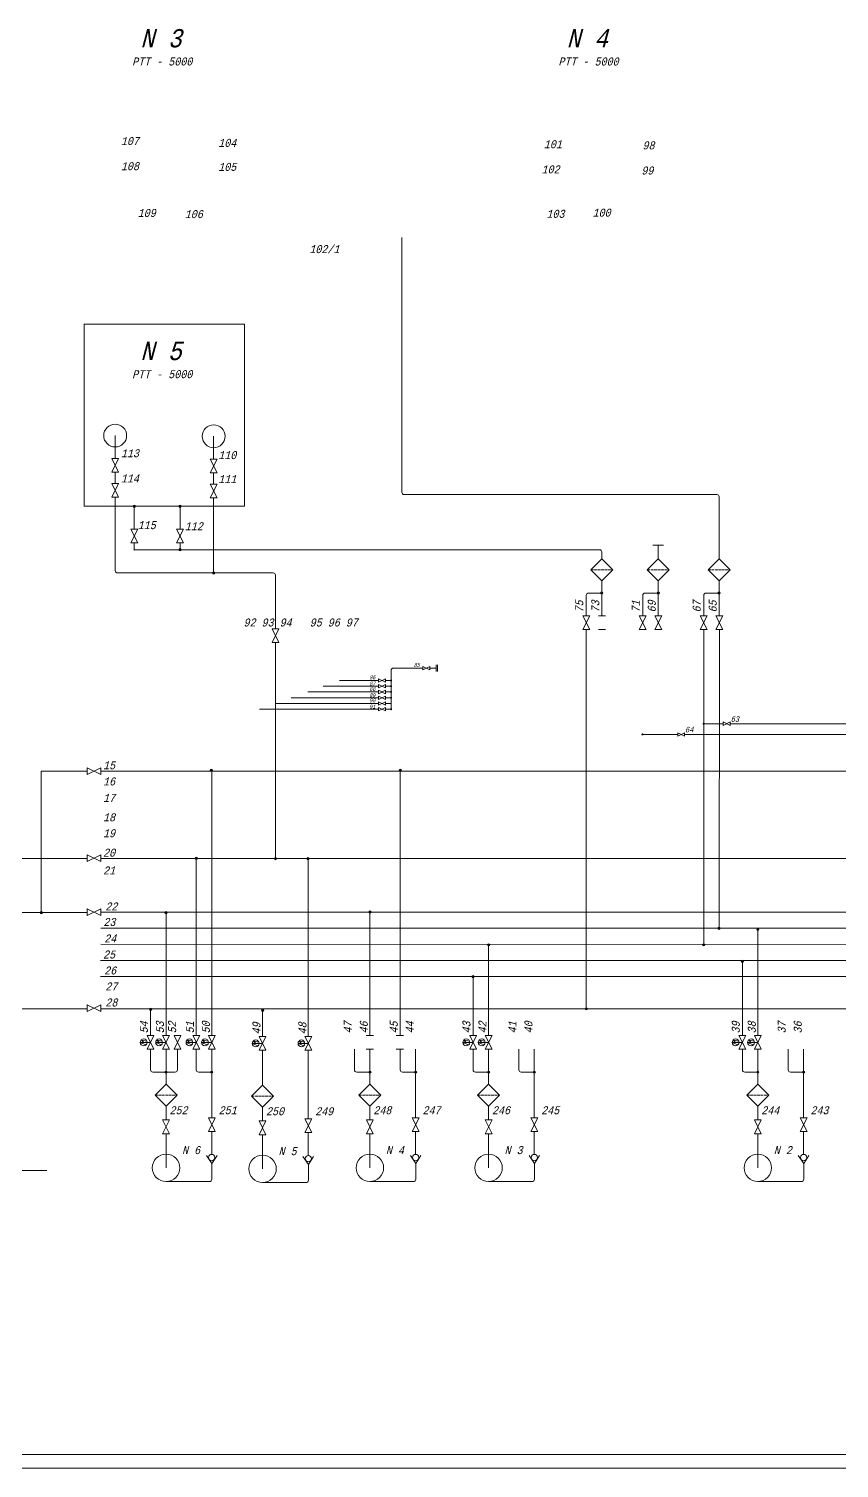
# Model space of a CAD drawing. Extents: x 26 to 789, y 11 to 574.
# Drawn here: x 356.4 to 533.6, y 259.3 to 574.1 of the extents above; entities that cross this region are included whole.
import ezdxf

# ---------------------------------------------------------------- set-up
doc = ezdxf.new("R2010")
doc.units = 0
doc.header["$MEASUREMENT"] = 0
doc.linetypes.add('ACAD_ISO02W100', pattern=[15, 12, -3])
doc.layers.add('Дт', color=160, linetype='CONTINUOUS')
doc.layers.add('Надписи', color=4, linetype='CONTINUOUS', lineweight=5)
doc.layers.add('Общие трубы', color=254, linetype='CONTINUOUS', lineweight=30)
doc.styles.get("Standard").update_dxf_attribs({"font": 'COUR.TTF', "width": 0.8, "oblique": 7, "height": 2})

msp = doc.modelspace()

# ---------------------------------------------------------------- hatches: boundary and pattern name
at = {"layer": 'Дт', "lineweight": 20}
h = msp.add_hatch(color=256, dxfattribs=at)
edge = h.paths.add_edge_path()
edge.add_arc((379.48, 469.69), 0.25, 0, 360)
h = msp.add_hatch(color=256, dxfattribs=at)
edge = h.paths.add_edge_path()
edge.add_arc((389.48, 469.69), 0.25, 0, 360)
h = msp.add_hatch(color=256, dxfattribs=at)
edge = h.paths.add_edge_path()
edge.add_arc((379.48, 460.19), 0.25, 0, 360)
edge = h.paths.add_edge_path()
edge.add_arc((389.48, 460.19), 0.25, 0, 360)
h = msp.add_hatch(color=256, dxfattribs=at)
edge = h.paths.add_edge_path()
edge.add_arc((396.83, 455.1), 0.25, 0, 360)
h = msp.add_hatch(color=256, dxfattribs=at)
edge = h.paths.add_edge_path()
edge.add_arc((481.66, 450.72), 0.25, 0, 360)
h = msp.add_hatch(color=256, dxfattribs=at)
edge = h.paths.add_edge_path()
edge.add_arc((396.35, 411.95), 0.25, 0, 360)
h = msp.add_hatch(color=256, dxfattribs=at)
edge = h.paths.add_edge_path()
edge.add_arc((437.62, 411.98), 0.25, 0, 360)
h = msp.add_hatch(color=256, dxfattribs=at)
edge = h.paths.add_edge_path()
edge.add_arc((393.06, 392.68), 0.25, 0, 360)
h = msp.add_hatch(color=256, dxfattribs=at)
edge = h.paths.add_edge_path()
edge.add_arc((410.35, 392.6), 0.25, 0, 360)
h = msp.add_hatch(color=256, dxfattribs=at)
edge = h.paths.add_edge_path()
edge.add_arc((417.45, 392.64), 0.25, 0, 360)
h = msp.add_hatch(color=256, dxfattribs=at)
edge = h.paths.add_edge_path()
edge.add_arc((359.17, 380.82), 0.25, 0, 360)
h = msp.add_hatch(color=256, dxfattribs=at)
edge = h.paths.add_edge_path()
edge.add_arc((386.42, 380.82), 0.25, 0, 360)
h = msp.add_hatch(color=256, dxfattribs=at)
edge = h.paths.add_edge_path()
edge.add_arc((430.98, 380.99), 0.25, 0, 360)
h = msp.add_hatch(color=256, dxfattribs=at)
edge = h.paths.add_edge_path()
edge.add_arc((383.04, 359.67), 0.25, 0, 360)
h = msp.add_hatch(color=256, dxfattribs=at)
edge = h.paths.add_edge_path()
edge.add_arc((407.52, 359.46), 0.25, 0, 360)
h = msp.add_hatch(color=256, dxfattribs=at)
edge = h.paths.add_edge_path()
edge.add_arc((478.28, 359.79), 0.25, 0, 360)
at = {"layer": 'Общие трубы', "lineweight": 20}
h = msp.add_hatch(color=256, dxfattribs=at)
edge = h.paths.add_edge_path()
edge.add_arc((494, 450.72), 0.25, 0, 360)
h = msp.add_hatch(color=256, dxfattribs=at)
edge = h.paths.add_edge_path()
edge.add_arc((507.31, 450.72), 0.25, 0, 360)
at = {"layer": 'Общие трубы', "lineweight": 5}
h = msp.add_hatch(color=256, dxfattribs=at)
edge = h.paths.add_edge_path()
edge.add_arc((435.61, 425.33), 0.125, 0, 360)
edge = h.paths.add_edge_path()
edge.add_arc((435.61, 427.83), 0.125, 0, 360)
edge = h.paths.add_edge_path()
edge.add_arc((435.61, 429.08), 0.125, 0, 360)
edge = h.paths.add_edge_path()
edge.add_arc((435.61, 430.33), 0.125, 0, 360)
edge = h.paths.add_edge_path()
edge.add_arc((435.61, 431.58), 0.125, 0, 360)
at = {"layer": 'Общие трубы', "lineweight": 20}
h = msp.add_hatch(color=256, dxfattribs=at)
edge = h.paths.add_edge_path()
edge.add_arc((507.31, 377.41), 0.25, 0, 360)
h = msp.add_hatch(color=256, dxfattribs=at)
edge = h.paths.add_edge_path()
edge.add_arc((515.77, 377.16), 0.25, 0, 360)
h = msp.add_hatch(color=256, dxfattribs=at)
edge = h.paths.add_edge_path()
edge.add_arc((456.92, 373.79), 0.25, 0, 360)
h = msp.add_hatch(color=256, dxfattribs=at)
edge = h.paths.add_edge_path()
edge.add_arc((503.94, 373.79), 0.25, 0, 360)
h = msp.add_hatch(color=256, dxfattribs=at)
edge = h.paths.add_edge_path()
edge.add_arc((512.4, 370.21), 0.25, 0, 360)
h = msp.add_hatch(color=256, dxfattribs=at)
edge = h.paths.add_edge_path()
edge.add_arc((453.54, 366.84), 0.25, 0, 360)
h = msp.add_hatch(color=256, dxfattribs=at)
edge = h.paths.add_edge_path()
edge.add_arc((386.42, 345.95), 0.25, 0, 360)
h = msp.add_hatch(color=256, dxfattribs=at)
edge = h.paths.add_edge_path()
edge.add_arc((396.42, 345.95), 0.25, 0, 360)
h = msp.add_hatch(color=256, dxfattribs=at)
edge = h.paths.add_edge_path()
edge.add_arc((430.98, 345.95), 0.25, 0, 360)
h = msp.add_hatch(color=256, dxfattribs=at)
edge = h.paths.add_edge_path()
edge.add_arc((440.98, 345.95), 0.25, 0, 360)
h = msp.add_hatch(color=256, dxfattribs=at)
edge = h.paths.add_edge_path()
edge.add_arc((456.92, 345.95), 0.25, 0, 360)
h = msp.add_hatch(color=256, dxfattribs=at)
edge = h.paths.add_edge_path()
edge.add_arc((466.92, 345.95), 0.25, 0, 360)
h = msp.add_hatch(color=256, dxfattribs=at)
edge = h.paths.add_edge_path()
edge.add_arc((515.77, 345.95), 0.25, 0, 360)
h = msp.add_hatch(color=256, dxfattribs=at)
edge = h.paths.add_edge_path()
edge.add_arc((525.77, 345.95), 0.25, 0, 360)

# ---------------------------------------------------------------- linework, layer by layer
at = {"layer": 'Дт', "lineweight": 20}
for p, q in [((403.55, 509.48), (368.55, 509.48)), ((368.55, 509.48), (368.55, 469.72)), ((403.55, 469.72), (403.55, 509.48)), ((375.31, 480.15), (375.31, 485.15)), ((396.83, 480), (396.83, 485)), ((374.56, 480.15), (376.06, 480.15)), ((376.06, 480.15), (374.56, 477.15)), ((376.06, 477.15), (374.56, 480.15)), ((396.08, 480), (397.58, 480)), ((397.58, 480), (396.08, 477)), ((397.58, 477), (396.08, 480)), ((374.56, 477.15), (376.06, 477.15)), ((375.31, 474.65), (375.31, 477.15)), ((396.08, 477), (397.58, 477)), ((396.83, 474.5), (396.83, 477)), ((374.56, 474.65), (376.06, 474.65)), ((376.06, 474.65), (374.56, 471.65)), ((376.06, 471.65), (374.56, 474.65)), ((396.08, 474.5), (397.58, 474.5)), ((397.58, 474.5), (396.08, 471.5)), ((397.58, 471.5), (396.08, 474.5)), ((368.55, 469.72), (403.55, 469.72)), ((374.56, 471.65), (376.06, 471.65)), ((375.31, 466.65), (375.31, 471.65)), ((379.48, 469.69), (379.48, 464.69)), ((389.48, 469.69), (389.48, 464.69)), ((396.08, 471.5), (397.58, 471.5)), ((396.83, 466.5), (396.83, 471.5)), ((375.31, 466.65), (375.31, 455.61)), ((396.83, 466.5), (396.83, 455.2)), ((378.73, 464.69), (380.23, 464.69)), ((380.23, 464.69), (378.73, 461.69)), ((380.23, 461.69), (378.73, 464.69)), ((388.73, 464.69), (390.23, 464.69)), ((390.23, 464.69), (388.73, 461.69)), ((390.23, 461.69), (388.73, 464.69)), ((378.73, 461.69), (380.23, 461.69)), ((379.48, 461.69), (379.48, 460.19)), ((379.48, 460.19), (481.16, 460.19)), ((388.73, 461.69), (390.23, 461.69)), ((389.48, 461.69), (389.48, 460.19)), ((481.66, 458.18), (481.66, 459.69)), ((479.26, 455.78), (481.66, 458.18)), ((481.66, 458.18), (484.06, 455.78)), ((375.81, 455.11), (409.85, 455.11)), ((410.35, 454.61), (410.35, 442.9)), ((481.66, 453.38), (479.26, 455.78)), ((484.06, 455.78), (481.66, 453.38)), ((481.66, 453.4), (481.66, 445.72)), ((478.28, 450.22), (478.28, 445.72)), ((481.66, 450.72), (478.78, 450.72)), ((478.28, 447.22), (478.28, 445.72)), ((481.66, 447.22), (481.66, 445.72)), ((477.53, 445.72), (479.03, 445.72)), ((479.03, 442.72), (477.53, 445.72)), ((479.03, 445.72), (477.53, 442.72)), ((480.95, 445.72), (482.45, 445.72)), ((410.35, 443.65), (410.35, 442.9)), ((477.53, 442.72), (479.03, 442.72)), ((478.28, 442.73), (478.28, 359.89)), ((410.35, 437.4), (410.35, 439.9)), ((410.35, 437.4), (410.35, 392.72)), ((372.16, 411), (369.16, 412.5)), ((369.16, 412.5), (369.16, 411)), ((369.16, 411), (372.16, 412.5)), ((372.16, 412.5), (372.16, 411)), ((359.16, 408.25), (359.16, 411.75)), ((359.16, 411.75), (369.16, 411.75)), ((372.16, 411.75), (560.36, 411.75)), ((396.42, 353.95), (396.42, 411.71)), ((437.6, 353.95), (437.6, 411.78)), ((359.16, 380.85), (359.16, 408.25)), ((372.16, 392), (369.16, 393.5)), ((369.16, 393.5), (369.16, 392)), ((369.16, 392), (372.16, 393.5)), ((372.16, 393.5), (372.16, 392)), ((369.15, 392.66), (162.99, 392.66)), ((560.36, 392.66), (372.16, 392.66)), ((393.04, 353.95), (393.04, 392.71)), ((417.52, 353.73), (417.52, 392.7)), ((279.12, 380.89), (369.16, 380.89)), ((372.16, 380.18), (369.16, 381.68)), ((369.16, 381.68), (369.16, 380.18)), ((369.16, 380.18), (372.16, 381.68)), ((372.16, 381.68), (372.16, 380.18)), ((560.36, 380.93), (372.16, 380.93)), ((386.42, 353.95), (386.42, 380.91)), ((430.98, 353.95), (430.98, 380.93)), ((342.16, 359.83), (369.16, 359.83)), ((372.16, 359.18), (369.16, 360.68)), ((369.16, 360.68), (369.16, 359.18)), ((369.16, 359.18), (372.16, 360.68)), ((372.13, 359.83), (560.36, 359.83)), ((372.16, 360.68), (372.16, 359.18)), ((383.04, 353.95), (383.04, 359.73)), ((407.52, 353.73), (407.52, 359.8)), ((381.04, 352.95), (382.29, 352.7)), ((381.54, 352.45), (381.04, 352.95)), ((383.79, 353.95), (382.29, 350.95)), ((383.79, 350.95), (382.29, 353.95)), ((382.29, 353.95), (383.79, 353.95)), ((384.42, 352.95), (385.67, 352.7)), ((384.92, 352.45), (384.42, 352.95)), ((387.17, 353.95), (385.67, 350.95)), ((387.17, 350.95), (385.67, 353.95)), ((385.67, 353.95), (387.17, 353.95)), ((389.67, 350.95), (388.17, 353.95)), ((389.67, 353.95), (388.17, 350.95)), ((388.17, 353.95), (389.67, 353.95)), ((391.54, 352.45), (391.04, 352.95)), ((391.04, 352.95), (392.29, 352.7)), ((393.79, 350.95), (392.29, 353.95)), ((393.79, 353.95), (392.29, 350.95)), ((392.29, 353.95), (393.79, 353.95)), ((394.92, 352.45), (394.42, 352.95)), ((394.42, 352.95), (395.67, 352.7)), ((397.17, 350.95), (395.67, 353.95)), ((397.17, 353.95), (395.67, 350.95)), ((395.67, 353.95), (397.17, 353.95)), ((405.52, 352.73), (406.77, 352.48)), ((406.02, 352.23), (405.52, 352.73)), ((406.77, 353.73), (408.27, 353.73)), ((408.27, 353.73), (406.77, 350.73)), ((408.27, 350.73), (406.77, 353.73)), ((416.02, 352.23), (415.52, 352.73)), ((415.52, 352.73), (416.77, 352.48)), ((418.27, 350.73), (416.77, 353.73)), ((416.77, 353.73), (418.27, 353.73)), ((418.27, 353.73), (416.77, 350.73)), ((380.79, 352.45), (381.54, 352.45)), ((382.04, 351.95), (380.79, 352.45)), ((383.04, 352.45), (381.54, 352.45)), ((382.29, 350.95), (383.79, 350.95)), ((383.04, 349.45), (383.04, 350.95)), ((385.42, 351.95), (384.17, 352.45)), ((384.17, 352.45), (384.92, 352.45)), ((386.42, 352.45), (384.92, 352.45)), ((385.67, 350.95), (387.17, 350.95)), ((386.42, 349.45), (386.42, 350.95)), ((388.17, 350.95), (389.67, 350.95)), ((388.92, 349.45), (388.92, 350.95)), ((392.04, 351.95), (390.79, 352.45)), ((390.79, 352.45), (391.54, 352.45)), ((393.04, 352.45), (391.54, 352.45)), ((392.29, 350.95), (393.79, 350.95)), ((393.04, 349.45), (393.04, 350.95)), ((395.42, 351.95), (394.17, 352.45)), ((394.17, 352.45), (394.92, 352.45)), ((396.42, 352.45), (394.92, 352.45)), ((395.67, 350.95), (397.17, 350.95)), ((396.42, 349.45), (396.42, 350.95)), ((406.52, 351.73), (405.27, 352.23)), ((405.27, 352.23), (406.02, 352.23)), ((407.52, 352.23), (406.02, 352.23)), ((406.77, 350.73), (408.27, 350.73)), ((407.52, 349.22), (407.52, 350.73)), ((416.52, 351.73), (415.27, 352.23)), ((415.27, 352.23), (416.02, 352.23)), ((417.52, 352.23), (416.02, 352.23)), ((416.77, 350.73), (418.27, 350.73)), ((417.52, 349.22), (417.52, 350.73)), ((343.54, 262.35), (620.16, 262.35))]:
    msp.add_line(p, q, dxfattribs=at)
at = {"layer": 'Дт', "linetype": 'ACAD_ISO02W100', "lineweight": 20, "ltscale": 0.05}
msp.add_line((479.26, 455.78), (484.06, 455.78), dxfattribs=at)
at = {"layer": 'Дт', "lineweight": 20}
msp.add_lwpolyline([(409.6, 442.9), (411.1, 442.9), (409.6, 439.9), (411.1, 439.9)], close=True, dxfattribs=at)
for centre, radius in [((375.31, 485.15), 2.5), ((396.83, 485), 2.5), ((379.48, 469.69), 0.25), ((389.48, 469.69), 0.25), ((389.48, 460.19), 0.25), ((396.83, 455.1), 0.25), ((481.66, 450.72), 0.25), ((396.35, 411.95), 0.25), ((437.62, 411.98), 0.25), ((393.06, 392.68), 0.25), ((410.35, 392.6), 0.25), ((417.45, 392.64), 0.25), ((359.17, 380.82), 0.25), ((386.42, 380.82), 0.25), ((430.98, 380.99), 0.25), ((383.04, 359.67), 0.25), ((407.52, 359.46), 0.25), ((478.28, 359.79), 0.25), ((381.54, 352.45), 0.75), ((384.92, 352.45), 0.75), ((391.54, 352.45), 0.75), ((394.92, 352.45), 0.75), ((406.02, 352.23), 0.75), ((416.02, 352.23), 0.75)]:
    msp.add_circle(centre, radius, dxfattribs=at)
for centre, start, end in [((481.16, 459.69), 359.9989, 90), ((481.16, 459.69), 359.9989, 90), ((375.81, 455.61), 180, 270), ((409.85, 454.61), 0, 90), ((478.78, 450.22), 90, 180)]:
    msp.add_arc(centre, 0.5, start, end, dxfattribs=at)
at = {"layer": 'Надписи', "lineweight": 5}
msp.add_line((329.52, 324.35), (360.4, 324.45), dxfattribs=at)
at = {"layer": 'Общие трубы', "lineweight": 20}
for p, q in [((437.96, 528.45), (437.96, 472.75)), ((438.46, 472.25), (506.81, 472.25)), ((507.31, 458.18), (507.31, 471.75)), ((494, 461.18), (492.85, 461.18)), ((494, 458.18), (494, 461.18)), ((494, 461.18), (494, 461.18)), ((494, 461.18), (495.15, 461.18)), ((491.6, 455.78), (494, 458.18)), ((494, 458.18), (496.4, 455.78)), ((504.91, 455.78), (507.31, 458.18)), ((507.31, 458.18), (509.71, 455.78)), ((494, 453.38), (491.6, 455.78)), ((496.4, 455.78), (494, 453.38)), ((494, 453.4), (494, 445.72)), ((507.31, 453.38), (504.91, 455.78)), ((509.71, 455.78), (507.31, 453.38)), ((507.31, 453.4), (507.31, 445.72)), ((490.62, 450.22), (490.62, 445.72)), ((494, 450.72), (491.12, 450.72)), ((503.94, 450.22), (503.94, 445.72)), ((507.31, 450.72), (504.44, 450.72)), ((490.62, 447.22), (490.62, 445.72)), ((494, 447.22), (494, 445.72)), ((503.94, 447.22), (503.94, 445.72)), ((507.31, 447.22), (507.31, 445.72)), ((491.37, 445.72), (489.87, 442.72)), ((491.37, 442.72), (489.87, 445.72)), ((489.87, 445.72), (491.37, 445.72)), ((493.29, 445.72), (494.79, 445.72)), ((494.79, 442.72), (493.29, 445.72)), ((494.79, 445.72), (493.29, 442.72)), ((503.19, 445.72), (504.69, 445.72)), ((504.69, 442.72), (503.19, 445.72)), ((504.69, 445.72), (503.19, 442.72)), ((508.11, 445.72), (506.61, 442.72)), ((508.11, 442.72), (506.61, 445.72)), ((506.61, 445.72), (508.11, 445.72)), ((480.95, 442.72), (482.45, 442.72)), ((489.87, 442.72), (491.37, 442.72)), ((493.29, 442.72), (494.79, 442.72)), ((503.19, 442.72), (504.69, 442.72)), ((503.94, 442.73), (503.94, 373.93)), ((506.61, 442.72), (508.11, 442.72)), ((507.36, 442.73), (507.31, 377.51)), ((503.94, 422.14), (508.19, 422.14)), ((509.69, 422.14), (662.79, 422.14)), ((490.62, 419.81), (498.25, 419.81)), ((499.75, 419.81), (666, 419.81)), ((372.16, 377.43), (560.36, 377.41)), ((515.77, 353.95), (515.77, 377.45)), ((372.16, 373.93), (560.36, 373.84)), ((456.92, 353.95), (456.92, 373.98)), ((372.13, 370.33), (560.36, 370.33)), ((512.4, 353.95), (512.4, 370.32)), ((372.13, 366.83), (560.36, 366.83)), ((453.54, 353.95), (453.54, 366.83)), ((430.13, 353.98), (431.77, 353.98)), ((436.69, 353.98), (438.33, 353.98)), ((451.54, 352.95), (452.79, 352.7)), ((452.04, 352.45), (451.54, 352.95)), ((452.79, 353.95), (454.29, 353.95)), ((454.29, 353.95), (452.79, 350.95)), ((454.29, 350.95), (452.79, 353.95)), ((455.42, 352.45), (454.92, 352.95)), ((454.92, 352.95), (456.17, 352.7)), ((457.67, 350.95), (456.17, 353.95)), ((457.67, 353.95), (456.17, 350.95)), ((456.17, 353.95), (457.67, 353.95)), ((510.9, 352.45), (510.4, 352.95)), ((510.4, 352.95), (511.65, 352.7)), ((513.15, 350.95), (511.65, 353.95)), ((513.15, 353.95), (511.65, 350.95)), ((511.65, 353.95), (513.15, 353.95)), ((513.78, 352.95), (515.03, 352.7)), ((514.28, 352.45), (513.78, 352.95)), ((515.02, 353.95), (516.52, 353.95)), ((516.52, 353.95), (515.02, 350.95)), ((516.52, 350.95), (515.02, 353.95)), ((383.04, 346.45), (383.04, 350.95)), ((386.42, 343.27), (386.42, 350.95)), ((388.92, 346.45), (388.92, 350.95)), ((393.04, 346.45), (393.04, 350.95)), ((396.42, 335.99), (396.42, 350.95)), ((396.42, 345.95), (396.42, 350.95)), ((407.52, 343.05), (407.52, 350.73)), ((417.52, 335.77), (417.52, 350.73)), ((417.52, 345.73), (417.52, 350.73)), ((427.6, 346.45), (427.6, 350.95)), ((430.13, 351), (431.77, 351)), ((430.98, 343.27), (430.98, 350.95)), ((436.69, 351), (438.33, 351)), ((437.6, 346.45), (437.6, 350.95)), ((440.98, 335.99), (440.98, 350.95)), ((440.98, 345.95), (440.98, 350.95)), ((451.29, 352.45), (452.04, 352.45)), ((452.54, 351.95), (451.29, 352.45)), ((453.54, 352.45), (452.04, 352.45)), ((452.79, 350.95), (454.29, 350.95)), ((453.54, 346.45), (453.54, 350.95)), ((453.54, 349.45), (453.54, 350.95)), ((454.67, 352.45), (455.42, 352.45)), ((455.92, 351.95), (454.67, 352.45)), ((456.92, 352.45), (455.42, 352.45)), ((456.17, 350.95), (457.67, 350.95)), ((456.92, 343.27), (456.92, 350.95)), ((456.92, 349.45), (456.92, 350.95)), ((463.54, 346.45), (463.54, 350.95)), ((466.92, 335.99), (466.92, 350.95)), ((466.92, 345.95), (466.92, 350.95)), ((511.4, 351.95), (510.15, 352.45)), ((510.15, 352.45), (510.9, 352.45)), ((512.4, 352.45), (510.9, 352.45)), ((511.65, 350.95), (513.15, 350.95)), ((512.4, 349.45), (512.4, 350.95)), ((512.4, 346.45), (512.4, 350.95)), ((514.78, 351.95), (513.53, 352.45)), ((513.53, 352.45), (514.28, 352.45)), ((515.77, 352.45), (514.27, 352.45)), ((515.02, 350.95), (516.52, 350.95)), ((515.77, 343.27), (515.77, 350.95)), ((515.77, 349.45), (515.77, 350.95)), ((522.4, 346.45), (522.4, 350.95)), ((525.77, 335.99), (525.77, 350.95)), ((525.77, 345.95), (525.77, 350.95)), ((386.42, 345.95), (383.54, 345.95)), ((386.42, 343.29), (384.02, 340.89)), ((386.42, 345.95), (388.42, 345.95)), ((388.82, 340.89), (386.42, 343.29)), ((393.54, 345.95), (396.42, 345.95)), ((430.98, 345.95), (428.1, 345.95)), ((430.98, 343.29), (428.58, 340.89)), ((433.38, 340.89), (430.98, 343.29)), ((438.1, 345.95), (440.98, 345.95)), ((456.92, 345.95), (454.04, 345.95)), ((456.92, 343.29), (454.52, 340.89)), ((459.32, 340.89), (456.92, 343.29)), ((464.04, 345.95), (466.92, 345.95)), ((515.77, 345.95), (512.9, 345.95)), ((515.77, 343.29), (513.37, 340.89)), ((518.17, 340.89), (515.77, 343.29)), ((522.9, 345.95), (525.77, 345.95)), ((384.02, 340.89), (386.42, 338.49)), ((386.42, 338.49), (388.82, 340.89)), ((407.52, 343.07), (405.12, 340.67)), ((405.12, 340.67), (407.52, 338.27)), ((409.92, 340.67), (407.52, 343.07)), ((407.52, 338.27), (409.92, 340.67)), ((428.58, 340.89), (430.98, 338.49)), ((430.98, 338.49), (433.38, 340.89)), ((454.52, 340.89), (456.92, 338.49)), ((456.92, 338.49), (459.32, 340.89)), ((513.37, 340.89), (515.77, 338.49)), ((515.77, 338.49), (518.17, 340.89)), ((386.42, 338.49), (386.42, 335.49)), ((407.52, 338.27), (407.52, 335.27)), ((430.98, 338.49), (430.98, 335.49)), ((456.92, 338.49), (456.92, 335.49)), ((515.77, 338.49), (515.77, 335.49)), ((385.67, 335.49), (387.17, 335.49)), ((387.17, 335.49), (385.67, 332.49)), ((387.17, 332.49), (385.67, 335.49)), ((395.67, 335.99), (397.17, 335.99)), ((397.17, 335.99), (395.67, 332.99)), ((397.17, 332.99), (395.67, 335.99)), ((406.77, 335.27), (408.27, 335.27)), ((408.27, 335.27), (406.77, 332.27)), ((408.27, 332.27), (406.77, 335.27)), ((416.77, 335.77), (418.27, 335.77)), ((418.27, 335.77), (416.77, 332.77)), ((418.27, 332.77), (416.77, 335.77)), ((430.23, 335.49), (431.73, 335.49)), ((431.73, 335.49), (430.23, 332.49)), ((431.73, 332.49), (430.23, 335.49)), ((440.23, 335.99), (441.73, 335.99)), ((441.73, 335.99), (440.23, 332.99)), ((441.73, 332.99), (440.23, 335.99)), ((456.17, 335.49), (457.67, 335.49)), ((457.67, 335.49), (456.17, 332.49)), ((457.67, 332.49), (456.17, 335.49)), ((466.17, 335.99), (467.67, 335.99)), ((467.67, 335.99), (466.17, 332.99)), ((467.67, 332.99), (466.17, 335.99)), ((515.02, 335.49), (516.52, 335.49)), ((516.52, 335.49), (515.02, 332.49)), ((516.52, 332.49), (515.02, 335.49)), ((525.02, 335.99), (526.52, 335.99)), ((526.52, 335.99), (525.02, 332.99)), ((526.52, 332.99), (525.02, 335.99)), ((385.67, 332.49), (387.17, 332.49)), ((386.42, 325.03), (386.42, 332.49)), ((395.67, 332.99), (397.17, 332.99)), ((396.42, 327.99), (396.42, 332.99)), ((406.77, 332.27), (408.27, 332.27)), ((407.52, 324.8), (407.52, 332.27)), ((416.77, 332.77), (418.27, 332.77)), ((417.52, 327.77), (417.52, 332.77)), ((430.23, 332.49), (431.73, 332.49)), ((430.98, 325.03), (430.98, 332.49)), ((440.23, 332.99), (441.73, 332.99)), ((440.98, 327.99), (440.98, 332.99)), ((456.17, 332.49), (457.67, 332.49)), ((456.92, 325.03), (456.92, 332.49)), ((466.17, 332.99), (467.67, 332.99)), ((466.92, 327.99), (466.92, 332.99)), ((515.02, 332.49), (516.52, 332.49)), ((515.77, 325.03), (515.77, 332.49)), ((525.02, 332.99), (526.52, 332.99)), ((525.77, 327.99), (525.77, 332.99)), ((396.43, 326), (395.25, 327.72)), ((396.43, 326), (397.58, 327.72)), ((417.53, 325.77), (416.35, 327.5)), ((417.53, 325.77), (418.68, 327.5)), ((441, 326), (439.82, 327.72)), ((441, 326), (442.14, 327.72)), ((466.94, 326), (465.76, 327.72)), ((466.94, 326), (468.08, 327.72)), ((525.79, 326), (524.61, 327.72)), ((525.79, 326), (526.94, 327.72)), ((396.43, 322.53), (396.43, 326)), ((417.53, 322.3), (417.53, 325.77)), ((440.99, 322.53), (441, 326)), ((466.93, 322.53), (466.94, 326)), ((525.79, 322.53), (525.79, 326)), ((395.93, 322.03), (386.42, 322.03)), ((417.03, 321.8), (407.52, 321.8)), ((440.49, 322.03), (430.98, 322.03)), ((466.43, 322.03), (456.92, 322.03)), ((525.29, 322.03), (515.77, 322.03)), ((349.13, 259.35), (620.16, 259.35))]:
    msp.add_line(p, q, dxfattribs=at)
at = {"layer": 'Общие трубы', "linetype": 'ACAD_ISO02W100', "lineweight": 20, "ltscale": 0.05}
for p, q in [((491.6, 455.78), (496.4, 455.78)), ((504.91, 455.78), (509.71, 455.78)), ((384.02, 340.89), (388.82, 340.89)), ((405.12, 340.67), (409.92, 340.67)), ((428.58, 340.89), (433.38, 340.89)), ((454.52, 340.89), (459.32, 340.89)), ((513.37, 340.89), (518.17, 340.89))]:
    msp.add_line(p, q, dxfattribs=at)
at = {"layer": 'Общие трубы', "lineweight": 5}
for p, q in [((445.5, 435.01), (445.5, 433.55)), ((445.76, 435.01), (445.76, 433.55)), ((432.85, 431.58), (424.32, 431.58)), ((435.61, 431.58), (434.36, 431.58)), ((435.61, 433.81), (435.61, 425.33)), ((435.61, 432.83), (435.61, 431.58)), ((435.61, 431.58), (435.61, 430.33)), ((435.61, 431.58), (435.61, 430.33)), ((436.11, 434.31), (442.57, 434.31)), ((444.08, 434.29), (445.5, 434.29)), ((432.85, 429.08), (417.42, 429.08)), ((432.85, 430.33), (420.75, 430.33)), ((435.61, 430.33), (434.36, 430.33)), ((435.61, 430.33), (434.36, 430.33)), ((435.61, 429.08), (434.36, 429.08)), ((435.61, 430.33), (435.61, 429.08)), ((435.61, 429.08), (435.61, 427.83)), ((432.85, 425.33), (406.83, 425.33)), ((432.85, 426.58), (410.34, 426.58)), ((432.85, 427.83), (413.77, 427.83)), ((435.61, 427.83), (434.36, 427.83)), ((435.61, 426.58), (434.36, 426.58)), ((435.61, 425.33), (434.36, 425.33)), ((435.61, 427.83), (435.61, 426.58)), ((435.61, 426.58), (435.61, 425.33))]:
    msp.add_line(p, q, dxfattribs=at)
for points in [[(444.08, 434.66), (444.08, 433.91), (442.58, 434.66), (442.58, 433.91)], [(434.36, 431.95), (434.36, 431.2), (432.86, 431.95), (432.86, 431.2)], [(434.36, 430.7), (434.36, 429.95), (432.86, 430.7), (432.86, 429.95)], [(434.36, 430.7), (434.36, 429.95), (432.86, 430.7), (432.86, 429.95)], [(434.36, 429.45), (434.36, 428.7), (432.86, 429.45), (432.86, 428.7)], [(434.36, 428.2), (434.36, 427.45), (432.86, 428.2), (432.86, 427.45)], [(434.36, 426.95), (434.36, 426.2), (432.86, 426.95), (432.86, 426.2)], [(434.36, 425.7), (434.36, 424.95), (432.86, 425.7), (432.86, 424.95)]]:
    msp.add_lwpolyline(points, close=True, dxfattribs=at)
at = {"layer": 'Общие трубы', "lineweight": 20}
for points in [[(509.69, 422.52), (509.69, 421.77), (508.19, 422.52), (508.19, 421.77)], [(499.75, 420.18), (499.75, 419.43), (498.25, 420.18), (498.25, 419.43)]]:
    msp.add_lwpolyline(points, close=True, dxfattribs=at)
for centre, radius in [((494, 450.72), 0.25), ((507.31, 450.72), 0.25), ((503.94, 422.14), 0.125), ((490.55, 419.81), 0.125), ((507.31, 377.41), 0.25), ((515.77, 377.16), 0.25), ((456.92, 373.79), 0.25), ((503.94, 373.79), 0.25), ((512.4, 370.21), 0.25), ((453.54, 366.84), 0.25), ((452.04, 352.45), 0.75), ((455.42, 352.45), 0.75), ((510.9, 352.45), 0.75), ((514.28, 352.45), 0.75), ((386.42, 345.95), 0.25), ((396.42, 345.95), 0.25), ((430.98, 345.95), 0.25), ((440.98, 345.95), 0.25), ((456.92, 345.95), 0.25), ((466.92, 345.95), 0.25), ((515.77, 345.95), 0.25), ((525.77, 345.95), 0.25), ((386.42, 325.03), 3), ((396.41, 327.28), 0.691), ((407.52, 324.8), 3), ((417.51, 327.05), 0.691), ((430.98, 325.03), 3), ((440.97, 327.28), 0.691), ((456.92, 325.03), 3), ((466.91, 327.28), 0.691), ((515.77, 325.03), 3), ((525.77, 327.28), 0.691)]:
    msp.add_circle(centre, radius, dxfattribs=at)
at = {"layer": 'Общие трубы', "lineweight": 5}
for centre in [(435.61, 431.58), (435.61, 430.33), (435.61, 429.08), (435.61, 427.83), (435.61, 425.33)]:
    msp.add_circle(centre, 0.125, dxfattribs=at)
at = {"layer": 'Общие трубы', "lineweight": 20}
for centre, start, end in [((438.46, 472.75), 180, 270), ((506.81, 471.75), 359.9989, 90), ((506.81, 471.75), 359.9989, 90), ((491.12, 450.22), 90, 180), ((504.44, 450.22), 90, 180), ((383.54, 346.45), 180, 270), ((388.42, 346.45), 270, 0), ((393.54, 346.45), 180, 270), ((428.1, 346.45), 180, 270), ((438.1, 346.45), 180, 270), ((454.04, 346.45), 180, 270), ((464.04, 346.45), 180, 270), ((512.9, 346.45), 180, 270), ((522.9, 346.45), 180, 270), ((395.93, 322.53), 270, 359.9053), ((417.03, 322.3), 270, 359.9053), ((440.49, 322.53), 270, 359.9053), ((466.43, 322.53), 270, 359.9053), ((525.29, 322.53), 270, 359.9053)]:
    msp.add_arc(centre, 0.5, start, end, dxfattribs=at)
at = {"layer": 'Общие трубы', "lineweight": 5}
msp.add_arc((436.11, 433.81), 0.5, 90, 180, dxfattribs=at)

# ---------------------------------------------------------------- texts
at = {"layer": 'Надписи', "lineweight": 15, "oblique": 15, "width": 0.75}
for s, height, p in [('N 3', 4, (380.81, 570.03)), ('N 4', 4, (473.97, 570.03)), ('РТТ - 5000', 1.75, (379.02, 566.07)), ('РТТ - 5000', 1.75, (472.19, 566.07)), ('107', 1.75, (376.56, 548.67)), ('104', 1.75, (397.83, 548.27)), ('101', 1.75, (469, 547.98)), ('98', 1.75, (490.56, 547.73)), ('108', 1.75, (376.56, 543.17)), ('105', 1.75, (397.83, 543.02)), ('102', 1.75, (468.5, 542.48)), ('99', 1.75, (490.31, 542.23)), ('109', 1.75, (380.23, 532.95)), ('106', 1.75, (390.52, 532.7)), ('103', 1.75, (469.57, 532.76)), ('100', 1.75, (479.65, 533.01)), ('N 5', 4, (380.81, 501.65)), ('РТТ - 5000', 1.75, (379.02, 497.69)), ('113', 1.75, (376.56, 480.4)), ('110', 1.75, (397.83, 480)), ('114', 1.75, (376.56, 474.9)), ('111', 1.75, (397.83, 474.75)), ('115', 1.75, (380.23, 464.69)), ('112', 1.75, (390.52, 464.44)), ('92 93 94   95 96 97', 1.75, (403.35, 443.4)), ('63', 1.225, (509.83, 422.54)), ('64', 1.225, (499.85, 420.24)), ('15', 1.75, (372.66, 412.17)), ('16', 1.75, (372.66, 408.64)), ('17', 1.75, (372.66, 405.04)), ('18', 1.75, (372.66, 400.79)), ('19', 1.75, (372.66, 397.32)), ('20', 1.75, (372.66, 393.06)), ('21', 1.75, (372.66, 389.17)), ('22', 1.75, (373.16, 381.31)), ('23', 1.75, (372.72, 377.91)), ('24', 1.75, (372.91, 374.31)), ('25', 1.75, (372.66, 370.8)), ('26', 1.75, (372.91, 367.31)), ('27', 1.75, (373.16, 363.81)), ('28', 1.75, (373.16, 360.31)), ('252', 1.75, (387.17, 336.74)), ('251', 1.75, (397.92, 336.74)), ('250', 1.75, (408.27, 336.52)), ('249', 1.75, (419.02, 336.52)), ('248', 1.75, (431.73, 336.74)), ('247', 1.75, (442.48, 336.74)), ('246', 1.75, (457.67, 336.74)), ('245', 1.75, (468.42, 336.74)), ('244', 1.75, (516.52, 336.74)), ('243', 1.75, (527.27, 336.74)), ('N 6', 1.75, (389.92, 328.03)), ('N 5', 1.75, (411.02, 327.8)), ('N 4', 1.75, (434.48, 328.03)), ('N 3', 1.75, (460.42, 328.03)), ('N 2', 1.75, (519.27, 328.03))]:
    msp.add_text(s, height=height, dxfattribs=at).set_placement(p)
at = {"layer": 'Надписи', "color": 7, "lineweight": 15, "oblique": 15, "width": 0.75}
msp.add_text('102/1', height=1.75, dxfattribs=at).set_placement((417.75, 525.04))
at = {"layer": 'Надписи', "lineweight": 15, "oblique": 15, "width": 0.75}
for s, p in [('75', (477.62, 446.47)), ('73', (481.13, 446.47)), ('71', (489.96, 446.47)), ('69', (493.46, 446.47)), ('67', (503.28, 446.47)), ('65', (506.78, 446.47)), ('54', (382.46, 354.41)), ('53', (385.96, 354.41)), ('52', (388.63, 354.41)), ('51', (392.51, 354.41)), ('50', (396.01, 354.41)), ('49', (407.06, 354.19)), ('48', (417.11, 354.19)), ('47', (427.02, 354.41)), ('46', (430.52, 354.41)), ('45', (437.07, 354.41)), ('44', (440.57, 354.41)), ('43', (452.96, 354.41)), ('42', (456.46, 354.41)), ('41', (463.01, 354.41)), ('40', (466.51, 354.41)), ('39', (511.82, 354.41)), ('38', (515.32, 354.41)), ('37', (521.86, 354.41)), ('36', (525.37, 354.41))]:
    msp.add_text(s, height=1.75, rotation=90, dxfattribs=at).set_placement(p)
at = {"layer": 'Надписи', "lineweight": 5, "oblique": 15, "width": 0.75}
for s, p in [('85', (440.58, 434.54)), ('86', (430.86, 431.83)), ('87', (430.86, 430.47)), ('88', (430.86, 429.29)), ('89', (430.86, 427.94)), ('90', (430.86, 426.8)), ('91', (430.86, 425.45))]:
    msp.add_text(s, height=0.875, dxfattribs=at).set_placement(p)

doc.saveas('drawing.dxf')
